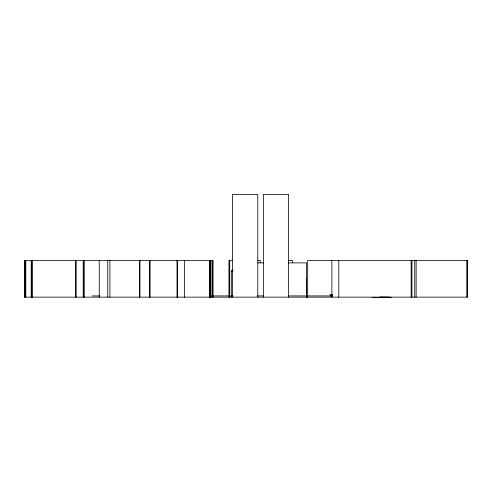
<?xml version="1.0" encoding="UTF-8"?>
<svg xmlns="http://www.w3.org/2000/svg" width="492" height="492" viewBox="0 0 492 492"><rect width="100%" height="100%" fill="white"/><g stroke="black" fill="none" stroke-linecap="round" stroke-linejoin="round"><path stroke-width="0.74" d="M232.747 260.44L228.952 260.44L228.952 297.143M257.808 260.44L260.176 260.44L260.176 262.734M288.601 260.44L292.408 260.44L292.408 262.734M257.728 262.888L263.841 262.888M288.287 262.888L306.621 262.888L306.621 297.143M233.042 270.225L231.578 270.225L231.578 271.719M232.839 271.695L231.302 271.695L231.302 297.143M329.702 294.696L332.703 294.696M92.176 295.92L99.858 295.92M209.733 295.92L233.313 295.92M257.507 295.92L263.724 295.92M288.281 295.92L332.672 295.92M372.266 297.635L391.632 297.635M330.255 295.92L332.543 295.969M379.836 296.928L390.519 297.143M467.154 260.44L467.154 297.143M467 260.44L467 297.143M416.121 260.44L416.121 297.143M414.738 260.44L414.738 297.143M411.939 260.44L411.939 297.143M411.152 260.44L411.152 297.143M338.785 260.44L338.785 297.143M331.866 260.44L331.866 297.143M307.685 297.143L307.685 260.44L467.4 260.44L467.4 297.143L24.6 297.143L24.6 260.44L213.067 260.44L213.067 297.143M306.393 278.411L306.393 297.143M288.626 297.143L288.626 194.365L263.361 194.365L263.361 297.143M257.783 297.143L257.783 194.365L232.519 194.365L232.519 297.143M229.702 260.44L229.702 297.143M212.495 260.44L212.495 297.143M211.978 260.44L211.978 297.143M210.09 260.44L210.09 297.143M210.059 260.44L210.059 297.143M209.955 260.44L209.986 297.143M209.537 260.44L209.506 297.143M184.592 260.44L184.623 297.143M177.649 260.44L177.649 297.143M176.991 260.44L176.991 297.143M150.066 260.44L150.066 297.143M149.648 260.44L149.648 297.143M139.962 260.44L139.962 297.143M139.568 260.44L139.568 297.143M109.913 260.44L109.913 297.143M107.73 260.44L107.754 297.143M99.243 260.44L99.267 297.143M84.23 260.44L84.243 297.143M83.542 260.44L83.572 297.143M83.222 260.44L83.222 297.143M76.039 260.44L76.039 297.143M75.774 260.44L75.774 297.143M32.14 260.44L32.14 297.143M31.894 260.44L31.894 297.143M31.181 260.44L31.181 297.143M25.818 260.44L25.818 297.143M25.326 260.44L25.326 297.143M25.08 260.44L25.08 297.143M24.705 260.44L24.705 297.143"/></g></svg>
